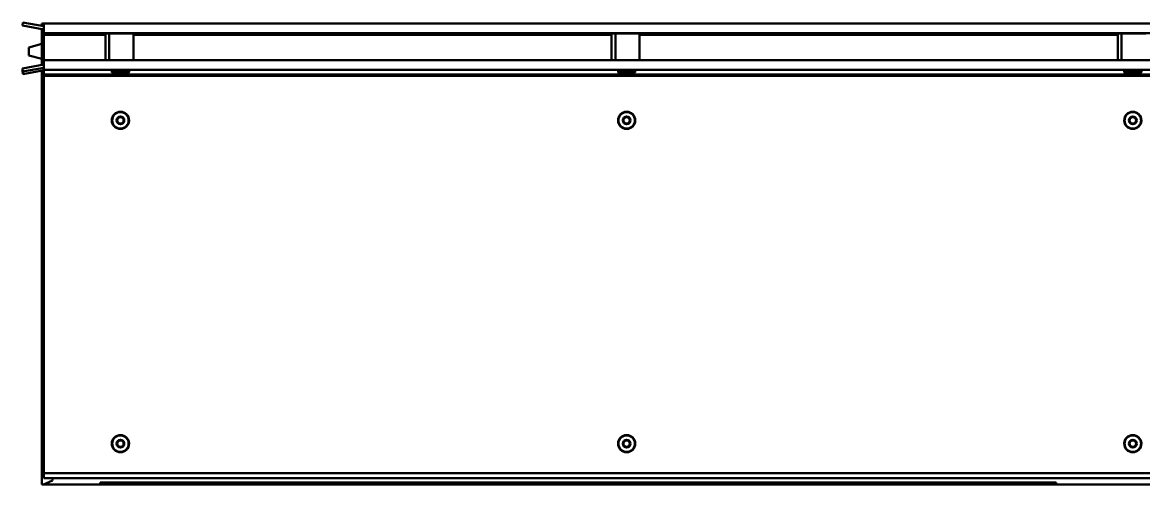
# Model space of a CAD drawing. Header units: millimetres. Extents: x 0 to 2100, y 0 to 1485.
# Drawn here: x 999 to 1519, y 381 to 596 of the extents above; entities that cross this region are included whole.
import ezdxf

# ---------------------------------------------------------------- set-up
doc = ezdxf.new("R2010")
doc.units = ezdxf.units.MM
doc.header["$LTSCALE"] = 5
doc.layers.add('Sichtbar (ISO)', color=7, linetype='Continuous', lineweight=50)
doc.layers.add('Sichtbar schmal (ISO)', color=7, linetype='Continuous', lineweight=50)

msp = doc.modelspace()

# ---------------------------------------------------------------- linework, layer by layer
at = {"layer": 'Sichtbar (ISO)'}
for p, q in [((998.625681556653, 594.4281926955937), (998.8861538231534, 595.905404325112)), ((1008.625681556653, 592.6649228885091), (998.625681556653, 594.4281926955937)), ((998.8861538231534, 595.905404325112), (1008.625681556653, 594.1880628063377)), ((1008.382534433913, 595.4572937532383), (1007.625681556653, 595.457293753238)), ((1007.625681556653, 594.3643897869778), (1007.625681556653, 595.457293753238)), ((1008.382534433913, 595.4572937532383), (1008.625681556653, 595.4572937532383)), ((1008.382534433913, 595.4572937532383), (1008.625681556653, 595.3483593499911)), ((1008.625681556653, 590.9572937533103), (1008.625681556653, 595.4572937533103)), ((1008.625681556653, 595.4572937533104), (2006.625681556653, 595.4572937533104)), ((1007.625681556653, 591.9572937532375), (1007.625681556653, 592.8412498691489)), ((1008.625681556653, 591.9572937532428), (1007.625681556653, 591.9572937532428)), ((1007.625681556653, 591.9572937532428), (1007.625681556653, 576.1923952409009)), ((1008.625681556653, 590.9572937533104), (2006.625681556653, 590.9572937533104)), ((1008.625681556653, 590.9572937532433), (1008.625681556653, 590.2072937532431)), ((1008.625681556653, 590.2072937532431), (1008.625681556653, 578.4572937532433)), ((1037.125681556653, 590.7572937533064), (1038.925681556653, 590.757293753307)), ((1037.125681556653, 590.7572937533064), (1037.125681556653, 578.4572937533063)), ((1050.125681556653, 590.757293753307), (1038.925681556653, 590.757293753307)), ((1050.125681556653, 590.9572937533035), (1050.125681556653, 590.7572937533035)), ((1050.125681556653, 590.757293753307), (1050.125681556653, 578.4572937533069)), ((1272.125681556653, 590.7572937533064), (1273.925681556653, 590.757293753307)), ((1272.125681556653, 590.7572937533064), (1272.125681556653, 578.4572937533063)), ((1285.125681556653, 590.757293753307), (1273.925681556653, 590.757293753307)), ((1285.125681556653, 590.9572937533035), (1285.125681556653, 590.7572937533035)), ((1285.125681556653, 590.757293753307), (1285.125681556653, 578.4572937533069)), ((1507.125681556653, 590.7572937533064), (1508.925681556653, 590.757293753307)), ((1507.125681556653, 590.7572937533064), (1507.125681556653, 578.4572937533063)), ((1520.125681556653, 590.757293753307), (1508.925681556653, 590.757293753307)), ((1007.625681556653, 585.9572937532243), (1001.625681556653, 584.3495985986377)), ((1001.625681556653, 580.5649889078112), (1001.625681556653, 584.3495985986377)), ((1007.625681556653, 578.9572937532245), (1001.625681556653, 580.5649889078111)), ((1008.625681556653, 573.9572937533103), (1008.625681556653, 578.4572937533103)), ((2006.625681556653, 578.4572937533104), (1008.625681556653, 578.4572937533104)), ((1008.625681556653, 576.3686617988201), (998.625681556653, 574.6059962202596)), ((998.625681556653, 574.6059962202596), (998.625681556653, 573.4280335463919)), ((998.625681556653, 574.6059962202596), (998.8861538231532, 573.1292907942726)), ((998.625681556653, 573.4280335463919), (998.8861538231532, 571.9513281204049)), ((998.8861538231532, 573.1292907942726), (1008.625681556653, 574.8460438230001)), ((998.8861538231532, 571.9513281204049), (1009.719039106288, 573.8608035209123)), ((998.8861538231532, 573.1292907942726), (998.8861538231532, 571.9513281204049)), ((1007.625681556653, 573.4918145912264), (1007.625681556653, 567.4572937532428)), ((2006.625681556653, 573.9572937533104), (1008.625681556653, 573.9572937533104)), ((1008.625681556653, 573.6680811491127), (1008.625681556653, 571.7984101978536)), ((1010.153159550455, 573.8987711233729), (1019.153159550455, 573.8987711233729)), ((1019.153159550455, 573.9572937532934), (1019.153159550455, 573.8987711233729)), ((1040.125681556653, 572.941175439235), (1040.125681556653, 573.2399100872817)), ((1048.125681556653, 572.941175439235), (1048.125681556653, 573.2399100872817)), ((1275.125681556653, 572.941175439235), (1275.125681556653, 573.2399100872817)), ((1283.125681556653, 572.941175439235), (1283.125681556653, 573.2399100872817)), ((1510.125681556653, 572.941175439235), (1510.125681556653, 573.2399100872817)), ((1518.125681556653, 572.941175439235), (1518.125681556653, 573.2399100872817)), ((1007.625681556653, 565.8947370708722), (1007.625681556653, 567.4572937532428)), ((1008.625681556653, 571.7984101978535), (1008.625681556653, 571.0486672041217)), ((1008.625681556653, 571.0486672041217), (1008.625681556653, 386.7072937532517)), ((1008.625681556653, 565.8072484073464), (1007.625681556653, 565.8947370708723)), ((1007.625681556653, 411.0198504355791), (1007.625681556653, 565.8947370708383)), ((1007.625681556653, 411.0198504356131), (1008.625681556653, 411.107339099139)), ((1007.625681556653, 409.4572937532428), (1007.625681556653, 411.0198504356131)), ((1007.625681556653, 409.4572937532428), (1007.625681556653, 384.9572937532428)), ((1008.625681556653, 384.457293753251), (1008.625681556653, 386.7072937532516)), ((1008.625681556653, 384.9572937532428), (1007.625681556653, 384.9572937532428)), ((1007.625681556653, 381.457293753238), (1007.625681556653, 384.9572937532374)), ((1007.625681556653, 381.457293753238), (1008.382534433913, 381.4572937532382)), ((1012.625681556653, 383.3583020584049), (1008.382534433913, 381.4572937532382)), ((1034.625681556653, 381.4572937532382), (1008.382534433913, 381.4572937532382)), ((2006.625681556653, 384.457293753251), (1008.625681556653, 384.457293753251)), ((1012.625681556653, 384.45729375324), (1012.625681556653, 383.3583020584049)), ((1034.713170220179, 382.4572937532388), (1034.625681556653, 381.4572937532382)), ((1478.625681556653, 381.457293753232), (1034.625681556653, 381.457293753232)), ((1478.538192893127, 382.4572937532388), (1034.713170220179, 382.4572937532388)), ((1478.625681556653, 381.4572937532382), (1478.538192893127, 382.4572937532388)), ((1536.625681556653, 381.4572937532382), (1478.625681556653, 381.4572937532382))]:
    msp.add_line(p, q, dxfattribs=at)
for centre, radius in [((1044.125681556653, 550.4572937532517), 3.999999999999995), ((1044.125681556653, 550.457293753252), 1.499999999999995), ((1279.125681556653, 550.4572937532517), 3.999999999999995), ((1279.125681556653, 550.457293753252), 1.499999999999995), ((1514.125681556653, 550.4572937532517), 3.999999999999995), ((1514.125681556653, 550.457293753252), 1.499999999999995), ((1044.125681556653, 400.4572937532517), 3.999999999999995), ((1044.125681556653, 400.457293753252), 1.499999999999995), ((1279.125681556653, 400.4572937532517), 3.999999999999995), ((1279.125681556653, 400.457293753252), 1.499999999999995), ((1514.125681556653, 400.4572937532517), 3.999999999999995), ((1514.125681556653, 400.457293753252), 1.499999999999995)]:
    msp.add_circle(centre, radius, dxfattribs=at)
for centre, radius, start, end in [((1038.925681556653, 589.1572937533033), 1.800000000000158, 90, 117.2660444507341), ((1273.925681556653, 589.1572937533032), 1.800000000000348, 90.00000000000567, 117.2660444507315), ((1508.925681556653, 589.1572937533033), 1.800000000000212, 90, 117.2660444507278)]:
    msp.add_arc(centre, radius, start, end, dxfattribs=at)
for centre, major_axis, ratio, start_param, end_param in [((1010.153159550455, 571.3996278109323), (2.50000000000164, -1.069803967634897e-12), 0.999657324975553, 1.570796326795396, 1.745329251994688), ((1044.125681556653, 573.2399100872817), (-3.999999999999986, -1.053919484304204e-26), 0.02617694830817101, 3.141592653564112, 6.283185307153905), ((1279.125681556653, 573.2399100872817), (-3.999999999999986, 0), 0.02617694830817101, 3.141592653589793, 6.283185307179586), ((1514.125681556653, 573.2399100872817), (-3.999999999999999, 5.269597421521019e-27), 0.02617694830817101, 3.141592653603058, 6.283185307192851)]:
    msp.add_ellipse(centre, major_axis=major_axis, ratio=ratio, start_param=start_param, end_param=end_param, dxfattribs=at)
for centre in [(1044.125681556653, 573.7846927124883), (1279.125681556653, 573.7846927124883), (1514.125681556653, 573.7846927124883), (1044.125681556653, 572.2402527623062), (1279.125681556653, 572.2402527623062), (1514.125681556653, 572.2402527623062)]:
    msp.add_ellipse(centre, major_axis=(-1.499999999999995, 0), ratio=0.02617694830817088, dxfattribs=at)
for points, knots in [([(1040.311117558083, 572.6609491885569), (1040.303478780946, 572.6643182896372), (1040.29491876317, 572.6683948701277), (1040.274989052056, 572.6793870699252), (1040.263597902101, 572.6862568324359), (1040.236903228797, 572.7058944827886), (1040.221458503052, 572.718623691817), (1040.187343887906, 572.7562765927117), (1040.168349730359, 572.7816256759234), (1040.139041820041, 572.8463300848421), (1040.128558070434, 572.8837610621308), (1040.125859830271, 572.9291983703785), (1040.125681556653, 572.9351868773008), (1040.125681556653, 572.941175439235)], [6.223903743736279, 6.223903743736279, 6.223903743736279, 6.223903743736279, 6.23576005642494, 6.23576005642494, 6.247616369113602, 6.247616369113602, 6.259472681802263, 6.259472681802263, 6.271328994490925, 6.271328994490925, 6.281630821689119, 6.281630821689119, 6.283185307179586, 6.283185307179586, 6.283185307179586, 6.283185307179586]), ([(1047.940245555223, 572.6609491885569), (1047.465020782565, 572.4513501563766), (1047.249932714131, 572.4116731022511), (1046.754195924751, 572.2931060956047), (1046.630248669332, 572.2830916608947), (1046.403144062774, 572.2541695332858), (1046.327634882518, 572.2475073002988), (1046.138254407148, 572.231643935587), (1046.050676050049, 572.226898385001), (1045.672405239001, 572.2082373163587), (1045.377607973183, 572.2019953891236), (1044.809605900134, 572.1942858807893), (1044.582439348806, 572.1924779315491), (1044.130847433333, 572.1910890056297), (1043.907077944711, 572.1914099090972), (1043.47162515527, 572.1940442850689), (1043.260332979703, 572.1963621812973), (1042.853050552382, 572.2032506582276), (1042.661440717773, 572.2078278893741), (1042.347999016559, 572.2192288408007), (1042.228057592751, 572.2240641457136), (1041.983734511047, 572.2420559184936), (1041.898449261549, 572.2482416564146), (1041.632111403062, 572.2813772251062), (1041.509148455467, 572.2875549979333), (1040.968387689809, 572.4209973857468), (1040.754524674814, 572.4653834102645), (1040.311117558083, 572.6609491885569)], [3.200874217033092, 3.200874217033092, 3.200874217033092, 3.200874217033092, 3.250606368390195, 3.250606368390195, 3.344317758314302, 3.344317758314302, 3.444483347755204, 3.444483347755204, 3.629436783715251, 3.629436783715251, 4.23404268905589, 4.23404268905589, 4.595431682935626, 4.595431682935626, 4.939510801375473, 4.939510801375473, 5.286026876007975, 5.286026876007975, 5.659378206706903, 5.659378206706903, 5.941640975221596, 5.941640975221596, 6.075804585321965, 6.075804585321965, 6.177501301963828, 6.177501301963828, 6.223903743736288, 6.223903743736288, 6.223903743736288, 6.223903743736288]), ([(1047.242659781665, 573.9572937532856), (1047.180696076663, 573.9402633458686), (1047.126642204036, 573.9266252535788), (1046.754195924751, 573.8375460457868), (1046.630248669332, 573.8275316110768), (1046.403144062774, 573.7986094834678), (1046.327634882518, 573.7919472504809), (1046.138254407148, 573.7760838857691), (1046.050676050049, 573.7713383351831), (1045.893319534768, 573.7635755349692), (1045.826356263853, 573.7608315395314), (1045.684909975383, 573.755767537163), (1045.610407401998, 573.7535062478157), (1045.453313038599, 573.7493747040994), (1045.370624240896, 573.7475235186039), (1045.20011695813, 573.7442559392401), (1045.112413888238, 573.7428358524286), (1044.809605900134, 573.7387258309714), (1044.582439348806, 573.7369178817312), (1044.130847433333, 573.7355289558117), (1043.907077944711, 573.7358498592793), (1043.47162515527, 573.738484235251), (1043.260332979703, 573.7408021314794), (1042.853050552382, 573.7476906084097), (1042.661440717773, 573.7522678395562), (1042.347999016559, 573.7636687909828), (1042.228057592751, 573.7685040958957), (1041.983734511047, 573.7864958686757), (1041.898449261549, 573.7926816065967), (1041.632111403062, 573.8258171752882), (1041.509148455467, 573.8319949481155), (1041.098647992108, 573.9332932772619), (1041.055990113026, 573.944297223262), (1041.00870333164, 573.9572937532857)], [3.236548848719479, 3.236548848719479, 3.236548848719479, 3.236548848719479, 3.250606368390195, 3.250606368390195, 3.344317758314302, 3.344317758314302, 3.444483347755204, 3.444483347755204, 3.629436783715251, 3.629436783715251, 3.772931387957107, 3.772931387957107, 3.924650553623925, 3.924650553623925, 4.080449456936044, 4.080449456936044, 4.23404268905589, 4.23404268905589, 4.595431682935626, 4.595431682935626, 4.939510801375473, 4.939510801375473, 5.286026876007975, 5.286026876007975, 5.659378206706903, 5.659378206706903, 5.941640975221596, 5.941640975221596, 6.075804585321965, 6.075804585321965, 6.177501301963828, 6.177501301963828, 6.188229112049908, 6.188229112049908, 6.188229112049908, 6.188229112049908]), ([(1048.125681556653, 572.941175439235), (1048.125681556653, 572.9072926838289), (1048.119627191993, 572.8736782927804), (1048.099249580085, 572.8130300452957), (1048.084663808103, 572.7869797686553), (1048.052527697738, 572.7414006313392), (1048.035129754874, 572.7241969724394), (1048.004934207856, 572.6981273600965), (1047.991885601028, 572.6892014687762), (1047.96922031804, 572.67513934204), (1047.959549070006, 572.6700595025005), (1047.947204572983, 572.6640837962262), (1047.943633403529, 572.6624434072235), (1047.940245555223, 572.6609491885569)], [3.141592653589793, 3.141592653589793, 3.141592653589793, 3.141592653589793, 3.150387795434341, 3.150387795434341, 3.160046925681311, 3.160046925681311, 3.171903238369972, 3.171903238369972, 3.183759551058634, 3.183759551058634, 3.195615863747295, 3.195615863747295, 3.2008742170331, 3.2008742170331, 3.2008742170331, 3.2008742170331]), ([(1275.311117558083, 572.6609491885569), (1275.303478780946, 572.6643182896372), (1275.29491876317, 572.6683948701277), (1275.274989052057, 572.6793870699252), (1275.263597902101, 572.6862568324359), (1275.236903228797, 572.7058944827886), (1275.221458503053, 572.718623691817), (1275.187343887906, 572.7562765927117), (1275.168349730359, 572.7816256759234), (1275.139041820041, 572.8463300848421), (1275.128558070434, 572.8837610621308), (1275.125859830271, 572.9291983703785), (1275.125681556653, 572.9351868773008), (1275.125681556653, 572.941175439235)], [6.223903743736279, 6.223903743736279, 6.223903743736279, 6.223903743736279, 6.23576005642494, 6.23576005642494, 6.247616369113602, 6.247616369113602, 6.259472681802263, 6.259472681802263, 6.271328994490925, 6.271328994490925, 6.281630821689119, 6.281630821689119, 6.283185307179586, 6.283185307179586, 6.283185307179586, 6.283185307179586]), ([(1282.940245555223, 572.6609491885569), (1282.465020782565, 572.4513501563766), (1282.249932714131, 572.4116731022511), (1281.754195924751, 572.2931060956047), (1281.630248669332, 572.2830916608947), (1281.403144062774, 572.2541695332858), (1281.327634882518, 572.2475073002988), (1281.138254407148, 572.231643935587), (1281.050676050049, 572.226898385001), (1280.672405239001, 572.2082373163587), (1280.377607973183, 572.2019953891236), (1279.809605900134, 572.1942858807893), (1279.582439348806, 572.1924779315491), (1279.130847433333, 572.1910890056297), (1278.907077944711, 572.1914099090972), (1278.47162515527, 572.1940442850689), (1278.260332979703, 572.1963621812973), (1277.853050552382, 572.2032506582276), (1277.661440717773, 572.2078278893741), (1277.347999016559, 572.2192288408007), (1277.228057592751, 572.2240641457136), (1276.983734511047, 572.2420559184936), (1276.89844926155, 572.2482416564146), (1276.632111403062, 572.2813772251062), (1276.509148455467, 572.2875549979334), (1275.968387689809, 572.4209973857468), (1275.754524674814, 572.4653834102645), (1275.311117558083, 572.6609491885569)], [3.200874217033091, 3.200874217033091, 3.200874217033091, 3.200874217033091, 3.250606368390192, 3.250606368390192, 3.344317758314299, 3.344317758314299, 3.4444833477552, 3.4444833477552, 3.62943678371524, 3.62943678371524, 4.23404268905588, 4.23404268905588, 4.595431682935616, 4.595431682935616, 4.939510801375463, 4.939510801375463, 5.286026876007965, 5.286026876007965, 5.659378206706892, 5.659378206706892, 5.94164097522159, 5.94164097522159, 6.075804585321967, 6.075804585321967, 6.177501301963829, 6.177501301963829, 6.223903743736289, 6.223903743736289, 6.223903743736289, 6.223903743736289]), ([(1282.242659781665, 573.9572937532856), (1282.180696076663, 573.9402633458686), (1282.126642204036, 573.9266252535788), (1281.754195924751, 573.8375460457868), (1281.630248669332, 573.8275316110768), (1281.403144062774, 573.7986094834678), (1281.327634882518, 573.7919472504809), (1281.138254407148, 573.7760838857691), (1281.050676050049, 573.7713383351831), (1280.672405239001, 573.7526772665408), (1280.377607973183, 573.7464353393057), (1279.809605900134, 573.7387258309714), (1279.582439348806, 573.7369178817312), (1279.130847433333, 573.7355289558117), (1278.907077944711, 573.7358498592793), (1278.47162515527, 573.738484235251), (1278.260332979703, 573.7408021314794), (1277.853050552382, 573.7476906084097), (1277.661440717773, 573.7522678395562), (1277.347999016559, 573.7636687909828), (1277.228057592751, 573.7685040958957), (1276.983734511047, 573.7864958686757), (1276.89844926155, 573.7926816065967), (1276.632111403062, 573.8258171752882), (1276.509148455467, 573.8319949481155), (1276.098647992108, 573.9332932772619), (1276.055990113026, 573.944297223262), (1276.00870333164, 573.9572937532857)], [3.236548848719483, 3.236548848719483, 3.236548848719483, 3.236548848719483, 3.250606368390192, 3.250606368390192, 3.344317758314299, 3.344317758314299, 3.4444833477552, 3.4444833477552, 3.62943678371524, 3.62943678371524, 4.23404268905588, 4.23404268905588, 4.595431682935616, 4.595431682935616, 4.939510801375463, 4.939510801375463, 5.286026876007965, 5.286026876007965, 5.659378206706892, 5.659378206706892, 5.94164097522159, 5.94164097522159, 6.075804585321967, 6.075804585321967, 6.177501301963829, 6.177501301963829, 6.188229112049907, 6.188229112049907, 6.188229112049907, 6.188229112049907]), ([(1283.125681556653, 572.941175439235), (1283.125681556653, 572.9072926838289), (1283.119627191993, 572.8736782927804), (1283.099249580085, 572.8130300452957), (1283.084663808103, 572.7869797686553), (1283.052527697738, 572.7414006313392), (1283.035129754874, 572.7241969724394), (1283.004934207856, 572.6981273600965), (1282.991885601027, 572.6892014687762), (1282.96922031804, 572.67513934204), (1282.959549070006, 572.6700595025005), (1282.947204572983, 572.6640837962262), (1282.943633403529, 572.6624434072235), (1282.940245555223, 572.6609491885569)], [3.141592653589793, 3.141592653589793, 3.141592653589793, 3.141592653589793, 3.150387795434341, 3.150387795434341, 3.160046925681311, 3.160046925681311, 3.171903238369972, 3.171903238369972, 3.183759551058634, 3.183759551058634, 3.195615863747295, 3.195615863747295, 3.2008742170331, 3.2008742170331, 3.2008742170331, 3.2008742170331]), ([(1510.311117558083, 572.6609491885569), (1510.303478780946, 572.6643182896372), (1510.29491876317, 572.6683948701277), (1510.274989052057, 572.6793870699252), (1510.263597902101, 572.6862568324359), (1510.236903228797, 572.7058944827886), (1510.221458503053, 572.718623691817), (1510.187343887906, 572.7562765927117), (1510.168349730359, 572.7816256759234), (1510.139041820041, 572.8463300848421), (1510.128558070434, 572.8837610621308), (1510.125859830271, 572.9291983703785), (1510.125681556653, 572.9351868773008), (1510.125681556653, 572.941175439235)], [6.223903743736279, 6.223903743736279, 6.223903743736279, 6.223903743736279, 6.23576005642494, 6.23576005642494, 6.247616369113602, 6.247616369113602, 6.259472681802263, 6.259472681802263, 6.271328994490925, 6.271328994490925, 6.281630821689119, 6.281630821689119, 6.283185307179586, 6.283185307179586, 6.283185307179586, 6.283185307179586]), ([(1517.940245555223, 572.6609491885569), (1517.465020782565, 572.4513501563766), (1517.249932714131, 572.4116731022511), (1516.754195924751, 572.2931060956047), (1516.630248669332, 572.2830916608947), (1516.403144062774, 572.2541695332858), (1516.327634882518, 572.2475073002988), (1516.138254407148, 572.231643935587), (1516.050676050049, 572.226898385001), (1515.672405239001, 572.2082373163587), (1515.377607973183, 572.2019953891236), (1514.809605900134, 572.1942858807893), (1514.582439348806, 572.1924779315491), (1514.130847433333, 572.1910890056297), (1513.907077944711, 572.1914099090972), (1513.47162515527, 572.1940442850689), (1513.260332979703, 572.1963621812973), (1512.853050552382, 572.2032506582276), (1512.661440717773, 572.2078278893741), (1512.347999016559, 572.2192288408007), (1512.228057592751, 572.2240641457136), (1511.983734511047, 572.2420559184936), (1511.898449261549, 572.2482416564146), (1511.632111403062, 572.2813772251062), (1511.509148455467, 572.2875549979334), (1510.968387689809, 572.4209973857468), (1510.754524674814, 572.4653834102645), (1510.311117558083, 572.6609491885569)], [3.200874217033091, 3.200874217033091, 3.200874217033091, 3.200874217033091, 3.250606368390193, 3.250606368390193, 3.3443177583143, 3.3443177583143, 3.444483347755201, 3.444483347755201, 3.629436783715243, 3.629436783715243, 4.234042689055882, 4.234042689055882, 4.595431682935619, 4.595431682935619, 4.939510801375466, 4.939510801375466, 5.286026876007968, 5.286026876007968, 5.659378206706895, 5.659378206706895, 5.941640975221591, 5.941640975221591, 6.075804585321967, 6.075804585321967, 6.177501301963829, 6.177501301963829, 6.223903743736288, 6.223903743736288, 6.223903743736288, 6.223903743736288]), ([(1517.242659781665, 573.9572937532856), (1517.180696076663, 573.9402633458686), (1517.126642204035, 573.9266252535788), (1516.754195924751, 573.8375460457868), (1516.630248669332, 573.8275316110768), (1516.403144062774, 573.7986094834678), (1516.327634882518, 573.7919472504809), (1516.138254407148, 573.7760838857691), (1516.050676050049, 573.7713383351831), (1515.893319534768, 573.7635755349692), (1515.826356263853, 573.7608315395314), (1515.684909975383, 573.755767537163), (1515.610407401998, 573.7535062478157), (1515.453313038599, 573.7493747040994), (1515.370624240896, 573.7475235186039), (1515.20011695813, 573.7442559392401), (1515.112413888238, 573.7428358524286), (1514.809605900134, 573.7387258309714), (1514.582439348806, 573.7369178817312), (1514.130847433333, 573.7355289558117), (1513.907077944711, 573.7358498592793), (1513.47162515527, 573.738484235251), (1513.260332979703, 573.7408021314794), (1512.853050552382, 573.7476906084097), (1512.661440717773, 573.7522678395562), (1512.347999016559, 573.7636687909828), (1512.228057592751, 573.7685040958957), (1511.983734511047, 573.7864958686757), (1511.898449261549, 573.7926816065967), (1511.632111403062, 573.8258171752882), (1511.509148455467, 573.8319949481155), (1511.098647992108, 573.9332932772619), (1511.055990113026, 573.944297223262), (1511.008703331641, 573.9572937532857)], [3.236548848719483, 3.236548848719483, 3.236548848719483, 3.236548848719483, 3.250606368390193, 3.250606368390193, 3.3443177583143, 3.3443177583143, 3.444483347755201, 3.444483347755201, 3.629436783715243, 3.629436783715243, 3.772931387957105, 3.772931387957105, 3.924650553623915, 3.924650553623915, 4.080449456936038, 4.080449456936038, 4.234042689055882, 4.234042689055882, 4.595431682935619, 4.595431682935619, 4.939510801375466, 4.939510801375466, 5.286026876007968, 5.286026876007968, 5.659378206706895, 5.659378206706895, 5.941640975221591, 5.941640975221591, 6.075804585321967, 6.075804585321967, 6.177501301963829, 6.177501301963829, 6.188229112049906, 6.188229112049906, 6.188229112049906, 6.188229112049906]), ([(1518.125681556653, 572.941175439235), (1518.125681556653, 572.9072926838289), (1518.119627191993, 572.8736782927804), (1518.099249580085, 572.8130300452957), (1518.084663808103, 572.7869797686553), (1518.052527697738, 572.7414006313392), (1518.035129754874, 572.7241969724394), (1518.004934207856, 572.6981273600965), (1517.991885601028, 572.6892014687762), (1517.96922031804, 572.67513934204), (1517.959549070006, 572.6700595025005), (1517.947204572983, 572.6640837962262), (1517.943633403529, 572.6624434072235), (1517.940245555223, 572.6609491885569)], [3.141592653589793, 3.141592653589793, 3.141592653589793, 3.141592653589793, 3.150387795434341, 3.150387795434341, 3.160046925681311, 3.160046925681311, 3.171903238369972, 3.171903238369972, 3.183759551058634, 3.183759551058634, 3.195615863747295, 3.195615863747295, 3.2008742170331, 3.2008742170331, 3.2008742170331, 3.2008742170331])]:
    msp.add_open_spline(points, degree=3, knots=knots, dxfattribs=at)
at = {"layer": 'Sichtbar schmal (ISO)'}
for p, q in [((1008.625681556653, 590.2072937532431), (1037.125681556653, 590.2072937532431)), ((1038.925681556653, 590.757293753307), (1038.925681556653, 578.4572937533069)), ((1050.125681556653, 590.2072937532431), (1272.125681556653, 590.2072937532431)), ((1273.925681556653, 590.757293753307), (1273.925681556653, 578.4572937533069)), ((1285.125681556653, 590.2072937532431), (1507.125681556653, 590.2072937532431)), ((1508.925681556653, 590.757293753307), (1508.925681556653, 578.4572937533069)), ((1009.719039106288, 573.9572937532938), (1009.719039106288, 573.8608035209123)), ((1010.153159550455, 573.9572937532934), (1010.153159550455, 573.8987711233729)), ((1008.625681556653, 567.4572937532428), (1007.625681556653, 567.4572937532428)), ((2006.625681556653, 571.7984101978536), (1008.625681556653, 571.7984101978536)), ((2006.625681556653, 571.0486672041217), (1008.625681556653, 571.0486672041217)), ((1008.625681556653, 409.4572937532428), (1007.625681556653, 409.4572937532428)), ((2006.625681556653, 386.7072937532517), (1008.625681556653, 386.7072937532517))]:
    msp.add_line(p, q, dxfattribs=at)
for centre, radius in [((1044.125681556653, 550.4572937532519), 3.821276595744667), ((1044.125681556653, 550.457293753252), 1.799999999999988), ((1279.125681556653, 550.4572937532519), 3.821276595744667), ((1279.125681556653, 550.457293753252), 1.799999999999988), ((1514.125681556653, 550.4572937532519), 3.821276595744667), ((1514.125681556653, 550.457293753252), 1.799999999999988), ((1044.125681556653, 400.4572937532518), 3.821276595744667), ((1044.125681556653, 400.457293753252), 1.799999999999988), ((1279.125681556653, 400.4572937532518), 3.821276595744667), ((1279.125681556653, 400.457293753252), 1.799999999999988), ((1514.125681556653, 400.4572937532518), 3.821276595744667), ((1514.125681556653, 400.457293753252), 1.799999999999988)]:
    msp.add_circle(centre, radius, dxfattribs=at)
for centre, major_axis, ratio, start_param, end_param in [((1044.125681556653, 572.941175439235), (-3.999999999999986, -1.053919484304204e-26), 0.02617694830817101, 3.141592653564112, 6.283185307153905), ((1044.125681556653, 572.6668756127702), (-3.821276595744661, -1.587678556333461e-15), 0.02617694830817073, 3.082311090146892, 6.342466870623245), ((1279.125681556653, 572.941175439235), (-3.999999999999986, 0), 0.02617694830817101, 3.141592653589793, 6.283185307179586), ((1279.125681556653, 572.6668756127702), (-3.821276595744661, -1.587678556333461e-15), 0.02617694830817073, 3.082311090146892, 6.342466870623245), ((1514.125681556653, 572.941175439235), (-3.999999999999995, 0), 0.02617694830817101, 3.141592653589793, 6.283185307179586), ((1514.125681556653, 572.6668756127702), (-3.821276595744678, -2.049819732355407e-15), 0.02617694830817073, 3.082311090146892, 6.342466870623245)]:
    msp.add_ellipse(centre, major_axis=major_axis, ratio=ratio, start_param=start_param, end_param=end_param, dxfattribs=at)
for centre in [(1044.125681556653, 573.7846927124883), (1279.125681556653, 573.7846927124883), (1514.125681556653, 573.7846927124883), (1044.125681556653, 572.2402527623062), (1279.125681556653, 572.2402527623062), (1514.125681556653, 572.2402527623062)]:
    msp.add_ellipse(centre, major_axis=(-1.799999999999997, 0), ratio=0.02617694830817088, dxfattribs=at)

doc.saveas('drawing.dxf')
